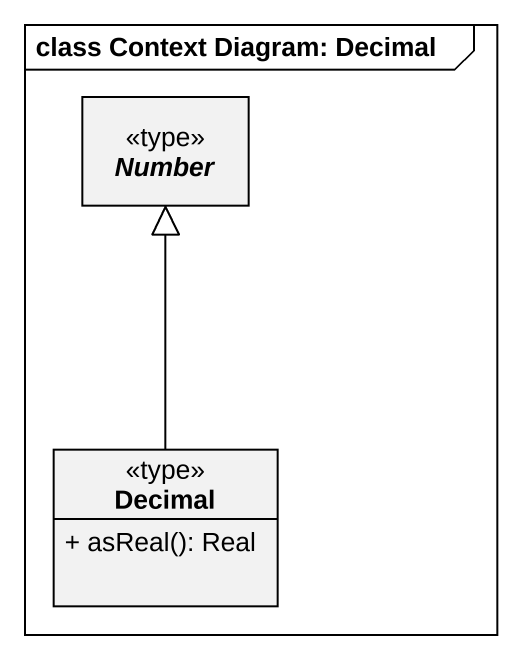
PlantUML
@startuml
mainframe class Context Diagram: Decimal
hide circle
hide empty members
skinparam classAttributeIconSize 0
abstract class Number <<type>>
class Decimal <<type>> {
  + asReal(): Real
}
Decimal -up-|> Number
@enduml
